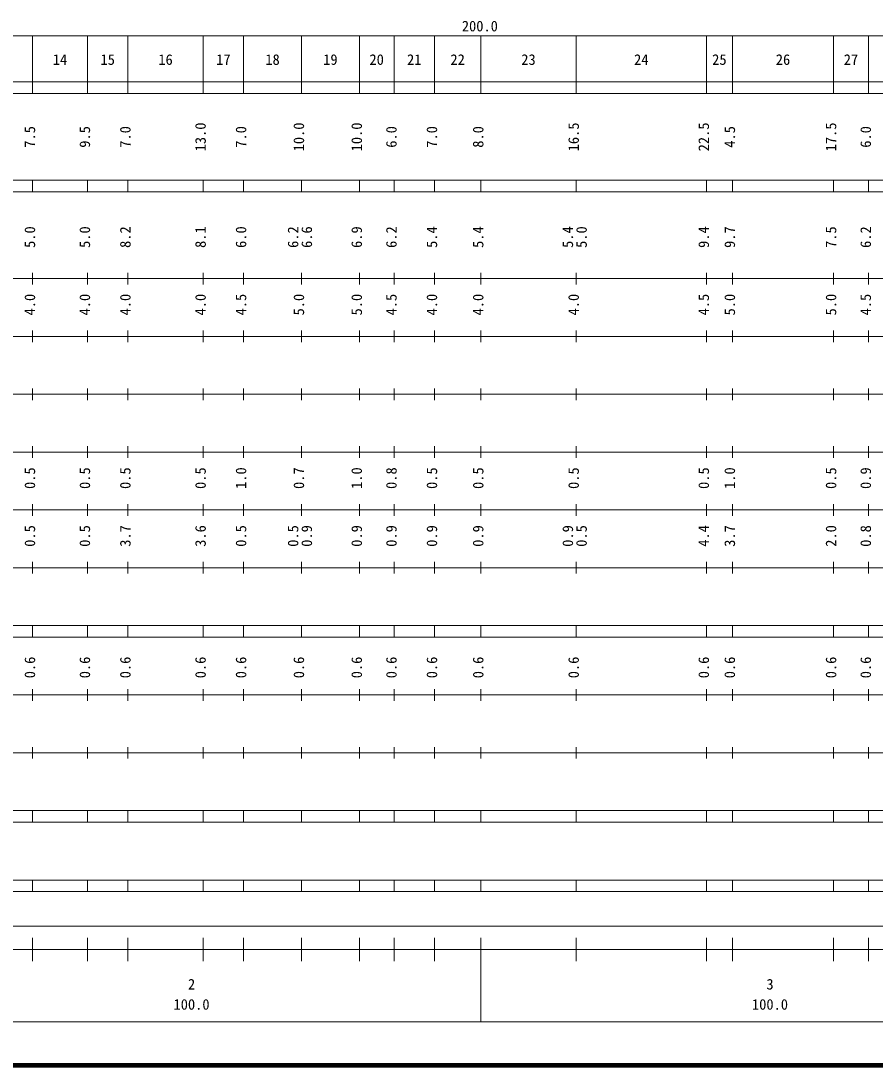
# Model space of a CAD drawing. Units: millimetres on the paper. Extents: x 40 to 680, y 20 to 380.
# Drawn here: x 188.5 to 336.2, y 20 to 200.6 of the extents above; entities that cross this region are included whole.
import ezdxf
from ezdxf.enums import TextEntityAlignment as Align

# ---------------------------------------------------------------- set-up
doc = ezdxf.new("R2010")
doc.units = ezdxf.units.MM
doc.layers.add('M-TTL', color=2, linetype='Continuous', lineweight=140)
doc.layers.add('M-TTL-BAND', color=7, linetype='Continuous', lineweight=13)
doc.styles.add('ＭＳ ゴシック', font='')
doc.styles.get('ＭＳ ゴシック').set_extended_font_data('MS Gothic')

msp = doc.modelspace()

# ---------------------------------------------------------------- linework, layer by layer
at = {"layer": 'M-TTL'}
msp.add_line((40, 20), (680, 20), dxfattribs=at)
at = {"layer": 'M-TTL-BAND'}
for p, q in [((68, 198), (579, 198)), ((190.5, 188), (190.5, 198)), ((200, 188), (200, 198)), ((207, 188), (207, 198)), ((220, 188), (220, 198)), ((227, 188), (227, 198)), ((237, 188), (237, 198)), ((247, 188), (247, 198)), ((253, 188), (253, 198)), ((260, 188), (260, 198)), ((268, 188), (268, 198)), ((284.5, 188), (284.5, 198)), ((307, 188), (307, 198)), ((311.5, 188), (311.5, 198)), ((329, 188), (329, 198)), ((335, 188), (335, 198)), ((40, 190), (579, 190)), ((40, 188), (579, 188)), ((40, 173), (579, 173)), ((190.5, 171), (190.5, 173)), ((200, 171), (200, 173)), ((207, 171), (207, 173)), ((220, 171), (220, 173)), ((227, 171), (227, 173)), ((237, 171), (237, 173)), ((247, 171), (247, 173)), ((253, 171), (253, 173)), ((260, 171), (260, 173)), ((268, 171), (268, 173)), ((284.5, 171), (284.5, 173)), ((307, 171), (307, 173)), ((311.5, 171), (311.5, 173)), ((329, 171), (329, 173)), ((335, 171), (335, 173)), ((40, 171), (579, 171)), ((40, 156), (579, 156)), ((190.5, 155), (190.5, 157)), ((200, 155), (200, 157)), ((207, 155), (207, 157)), ((220, 155), (220, 157)), ((227, 155), (227, 157)), ((237, 155), (237, 157)), ((247, 155), (247, 157)), ((253, 155), (253, 157)), ((260, 155), (260, 157)), ((268, 155), (268, 157)), ((284.5, 155), (284.5, 157)), ((307, 155), (307, 157)), ((311.5, 155), (311.5, 157)), ((329, 155), (329, 157)), ((335, 155), (335, 157)), ((190.5, 145), (190.5, 147)), ((200, 145), (200, 147)), ((207, 145), (207, 147)), ((220, 145), (220, 147)), ((227, 145), (227, 147)), ((237, 145), (237, 147)), ((247, 145), (247, 147)), ((253, 145), (253, 147)), ((260, 145), (260, 147)), ((268, 145), (268, 147)), ((284.5, 145), (284.5, 147)), ((307, 145), (307, 147)), ((311.5, 145), (311.5, 147)), ((329, 145), (329, 147)), ((335, 145), (335, 147)), ((46, 146), (579, 146)), ((52, 136), (579, 136)), ((190.5, 135), (190.5, 137)), ((200, 135), (200, 137)), ((207, 135), (207, 137)), ((220, 135), (220, 137)), ((227, 135), (227, 137)), ((237, 135), (237, 137)), ((247, 135), (247, 137)), ((253, 135), (253, 137)), ((260, 135), (260, 137)), ((268, 135), (268, 137)), ((284.5, 135), (284.5, 137)), ((307, 135), (307, 137)), ((311.5, 135), (311.5, 137)), ((329, 135), (329, 137)), ((335, 135), (335, 137)), ((190.5, 125), (190.5, 127)), ((200, 125), (200, 127)), ((207, 125), (207, 127)), ((220, 125), (220, 127)), ((227, 125), (227, 127)), ((237, 125), (237, 127)), ((247, 125), (247, 127)), ((253, 125), (253, 127)), ((260, 125), (260, 127)), ((268, 125), (268, 127)), ((284.5, 125), (284.5, 127)), ((307, 125), (307, 127)), ((311.5, 125), (311.5, 127)), ((329, 125), (329, 127)), ((335, 125), (335, 127)), ((46, 126), (579, 126)), ((52, 116), (579, 116)), ((190.5, 115), (190.5, 117)), ((200, 115), (200, 117)), ((207, 115), (207, 117)), ((220, 115), (220, 117)), ((227, 115), (227, 117)), ((237, 115), (237, 117)), ((247, 115), (247, 117)), ((253, 115), (253, 117)), ((260, 115), (260, 117)), ((268, 115), (268, 117)), ((284.5, 115), (284.5, 117)), ((307, 115), (307, 117)), ((311.5, 115), (311.5, 117)), ((329, 115), (329, 117)), ((335, 115), (335, 117)), ((190.5, 105), (190.5, 107)), ((200, 105), (200, 107)), ((207, 105), (207, 107)), ((220, 105), (220, 107)), ((227, 105), (227, 107)), ((237, 105), (237, 107)), ((247, 105), (247, 107)), ((253, 105), (253, 107)), ((260, 105), (260, 107)), ((268, 105), (268, 107)), ((284.5, 105), (284.5, 107)), ((307, 105), (307, 107)), ((311.5, 105), (311.5, 107)), ((329, 105), (329, 107)), ((335, 105), (335, 107)), ((46, 106), (579, 106)), ((40, 96), (579, 96)), ((190.5, 94), (190.5, 96)), ((200, 94), (200, 96)), ((207, 94), (207, 96)), ((220, 94), (220, 96)), ((227, 94), (227, 96)), ((237, 94), (237, 96)), ((247, 94), (247, 96)), ((253, 94), (253, 96)), ((260, 94), (260, 96)), ((268, 94), (268, 96)), ((284.5, 94), (284.5, 96)), ((307, 94), (307, 96)), ((311.5, 94), (311.5, 96)), ((329, 94), (329, 96)), ((335, 94), (335, 96)), ((40, 94), (579, 94)), ((190.5, 83), (190.5, 85)), ((200, 83), (200, 85)), ((207, 83), (207, 85)), ((220, 83), (220, 85)), ((227, 83), (227, 85)), ((237, 83), (237, 85)), ((247, 83), (247, 85)), ((253, 83), (253, 85)), ((260, 83), (260, 85)), ((268, 83), (268, 85)), ((284.5, 83), (284.5, 85)), ((307, 83), (307, 85)), ((311.5, 83), (311.5, 85)), ((329, 83), (329, 85)), ((335, 83), (335, 85)), ((49, 84), (579, 84)), ((190.5, 73), (190.5, 75)), ((200, 73), (200, 75)), ((207, 73), (207, 75)), ((220, 73), (220, 75)), ((227, 73), (227, 75)), ((237, 73), (237, 75)), ((247, 73), (247, 75)), ((253, 73), (253, 75)), ((260, 73), (260, 75)), ((268, 73), (268, 75)), ((284.5, 73), (284.5, 75)), ((307, 73), (307, 75)), ((311.5, 73), (311.5, 75)), ((329, 73), (329, 75)), ((335, 73), (335, 75)), ((40, 74), (579, 74)), ((40, 64), (579, 64)), ((190.5, 62), (190.5, 64)), ((200, 62), (200, 64)), ((207, 62), (207, 64)), ((220, 62), (220, 64)), ((227, 62), (227, 64)), ((237, 62), (237, 64)), ((247, 62), (247, 64)), ((253, 62), (253, 64)), ((260, 62), (260, 64)), ((268, 62), (268, 64)), ((284.5, 62), (284.5, 64)), ((307, 62), (307, 64)), ((311.5, 62), (311.5, 64)), ((329, 62), (329, 64)), ((335, 62), (335, 64)), ((40, 62), (579, 62)), ((40, 52), (579, 52)), ((190.5, 50), (190.5, 52)), ((200, 50), (200, 52)), ((207, 50), (207, 52)), ((220, 50), (220, 52)), ((227, 50), (227, 52)), ((237, 50), (237, 52)), ((247, 50), (247, 52)), ((253, 50), (253, 52)), ((260, 50), (260, 52)), ((268, 50), (268, 52)), ((284.5, 50), (284.5, 52)), ((307, 50), (307, 52)), ((311.5, 50), (311.5, 52)), ((329, 50), (329, 52)), ((335, 50), (335, 52)), ((40, 50), (579, 50)), ((71, 44), (565, 44)), ((190.5, 38), (190.5, 42)), ((200, 38), (200, 42)), ((207, 38), (207, 42)), ((220, 38), (220, 42)), ((227, 38), (227, 42)), ((237, 38), (237, 42)), ((247, 38), (247, 42)), ((253, 38), (253, 42)), ((260, 38), (260, 42)), ((268, 27.5), (268, 42)), ((284.5, 38), (284.5, 42)), ((307, 38), (307, 42)), ((311.5, 38), (311.5, 42)), ((329, 38), (329, 42)), ((335, 38), (335, 42)), ((40, 40), (579, 40)), ((68, 27.5), (579, 27.5))]:
    msp.add_line(p, q, dxfattribs=at)

# ---------------------------------------------------------------- texts
at = {"layer": 'M-TTL-BAND', "style": 'ＭＳ ゴシック'}
for s, p in [('200.0', (264.719, 198.195)), ('14', (194, 192.405)), ('15', (202.25, 192.405)), ('16', (212.25, 192.405)), ('17', (222.25, 192.405)), ('18', (230.75, 192.405)), ('19', (240.75, 192.405)), ('20', (248.75, 192.405)), ('21', (255.25, 192.405)), ('22', (262.75, 192.405)), ('23', (275, 192.405)), ('24', (294.5, 192.405)), ('25', (308, 192.405)), ('26', (319, 192.405)), ('27', (330.75, 192.405)), ('2', (217.375, 32.523)), ('3', (317.375, 32.523)), ('100.0', (214.875, 29.033)), ('100.0', (314.875, 29.033))]:
    msp.add_text(s, height=1.833, dxfattribs=at).set_placement(p, align=Align.BOTTOM_LEFT)
for s, p in [('13.0', (221, 178)), ('10.0', (238, 178)), ('10.0', (248, 178)), ('16.5', (285.5, 178)), ('22.5', (308, 178)), ('17.5', (330, 178)), ('7.5', (191.5, 178.625)), ('9.5', (201, 178.625)), ('7.0', (208, 178.625)), ('7.0', (228, 178.625)), ('6.0', (254, 178.625)), ('7.0', (261, 178.625)), ('8.0', (269, 178.625)), ('4.5', (312.5, 178.625)), ('6.0', (336, 178.625)), ('5.0', (191.5, 161.299)), ('5.0', (201, 161.299)), ('8.2', (208, 161.299)), ('8.1', (221, 161.299)), ('6.0', (228, 161.299)), ('6.2', (237, 161.299)), ('6.6', (239.37, 161.299)), ('6.9', (248, 161.299)), ('6.2', (254, 161.299)), ('5.4', (261, 161.299)), ('5.4', (269, 161.299)), ('5.4', (284.5, 161.299)), ('5.0', (286.87, 161.299)), ('9.4', (308, 161.299)), ('9.7', (312.5, 161.299)), ('7.5', (330, 161.299)), ('6.2', (336, 161.299)), ('4.0', (191.5, 149.625)), ('4.0', (201, 149.625)), ('4.0', (208, 149.625)), ('4.0', (221, 149.625)), ('4.5', (228, 149.625)), ('5.0', (238, 149.625)), ('5.0', (248, 149.625)), ('4.5', (254, 149.625)), ('4.0', (261, 149.625)), ('4.0', (269, 149.625)), ('4.0', (285.5, 149.625)), ('4.5', (308, 149.625)), ('5.0', (312.5, 149.625)), ('5.0', (330, 149.625)), ('4.5', (336, 149.625)), ('0.5', (191.5, 119.625)), ('0.5', (201, 119.625)), ('0.5', (208, 119.625)), ('0.5', (221, 119.625)), ('1.0', (228, 119.625)), ('0.7', (238, 119.625)), ('1.0', (248, 119.625)), ('0.8', (254, 119.625)), ('0.5', (261, 119.625)), ('0.5', (269, 119.625)), ('0.5', (285.5, 119.625)), ('0.5', (308, 119.625)), ('1.0', (312.5, 119.625)), ('0.5', (330, 119.625)), ('0.9', (336, 119.625)), ('0.5', (191.5, 109.625)), ('0.5', (201, 109.625)), ('3.7', (208, 109.625)), ('3.6', (221, 109.625)), ('0.5', (228, 109.625)), ('0.5', (237, 109.625)), ('0.9', (239.37, 109.625)), ('0.9', (248, 109.625)), ('0.9', (254, 109.625)), ('0.9', (261, 109.625)), ('0.9', (269, 109.625)), ('0.9', (284.5, 109.625)), ('0.5', (286.87, 109.625)), ('4.4', (308, 109.625)), ('3.7', (312.5, 109.625)), ('2.0', (330, 109.625)), ('0.8', (336, 109.625)), ('0.6', (191.5, 86.889)), ('0.6', (201, 86.889)), ('0.6', (208, 86.889)), ('0.6', (221, 86.889)), ('0.6', (228, 86.889)), ('0.6', (238, 86.889)), ('0.6', (248, 86.889)), ('0.6', (254, 86.889)), ('0.6', (261, 86.889)), ('0.6', (269, 86.889)), ('0.6', (285.5, 86.889)), ('0.6', (308, 86.889)), ('0.6', (312.5, 86.889)), ('0.6', (330, 86.889)), ('0.6', (336, 86.889))]:
    msp.add_text(s, height=1.833, rotation=90, dxfattribs=at).set_placement(p, align=Align.BOTTOM_LEFT)

doc.saveas('drawing.dxf')
